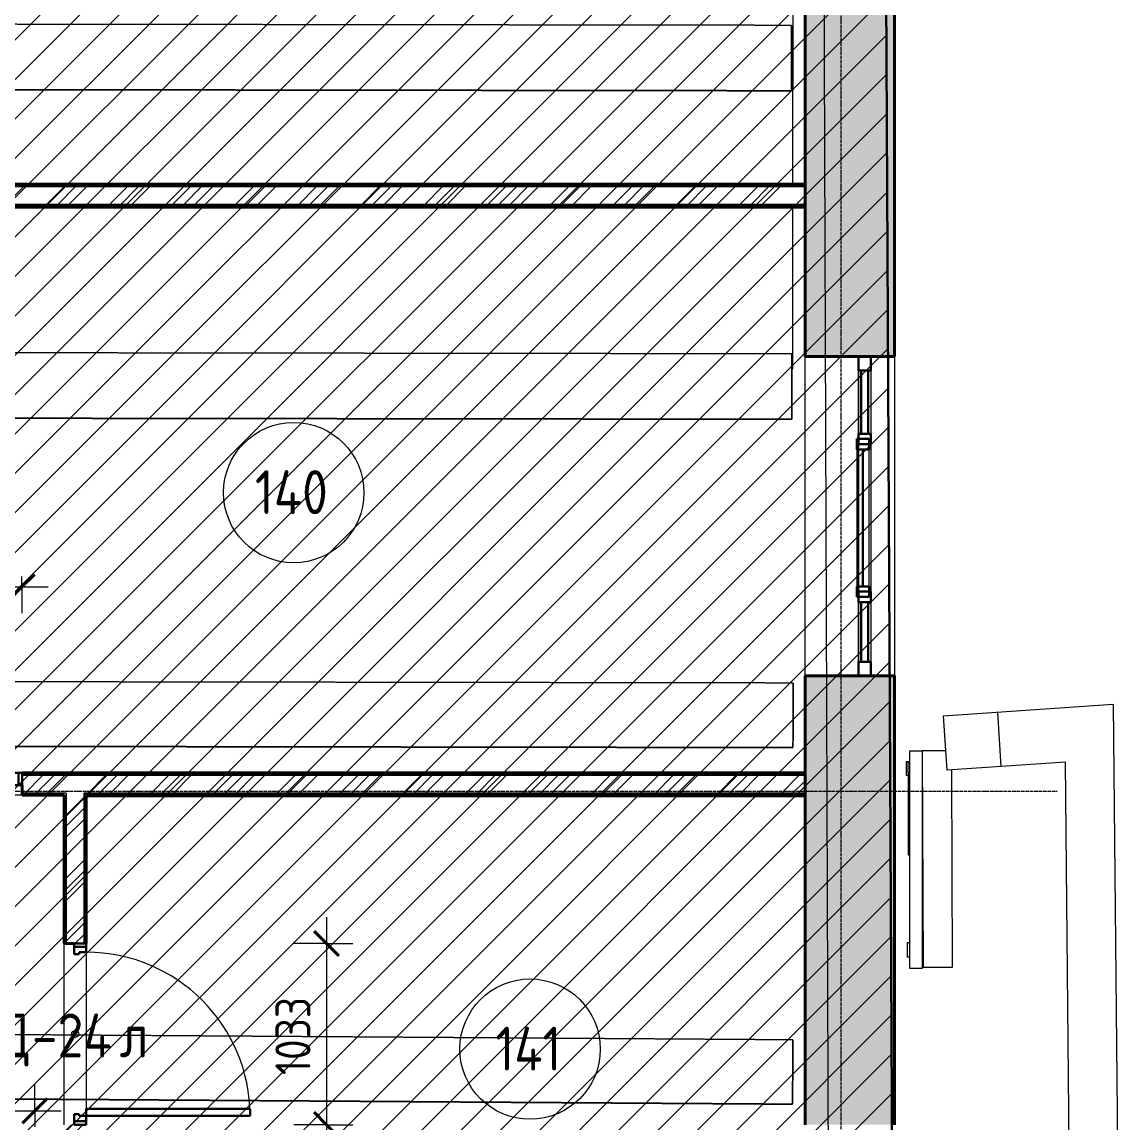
# Model space of a CAD drawing. Header units: millimetres. Extents: x -11886 to 379896, y -8130 to 47743.
# Drawn here: x 51242 to 57505, y 11372 to 17641 of the extents above; entities that cross this region are included whole.
import ezdxf

# ---------------------------------------------------------------- set-up
doc = ezdxf.new("R2010")
doc.units = ezdxf.units.MM
for name, pattern in [('ADSK_Линия сетки', [25, 20, -2.5, 0, -2.5]), ('ADSK_Сверху', [4.5, 3, -1.5]), ('ADSK_Снесено', [4.5, 3, -1.5])]:
    doc.linetypes.add(name, pattern=pattern)
for name, color, linetype, lineweight, true_color in [('_ Окна', 5, 'Continuous', 30, 0x0000ff), ('Витраж', 5, 'Continuous', 18, 0x0000ff), ('Двери', 5, 'Continuous', 18, 0x0000ff), ('Линии', 7, 'Continuous', 9, 0x00a600), ('Окна', 5, 'Continuous', 18, 0x0000ff), ('Панели витража', 5, 'Continuous', 18, 0x0000ff), ('Стены внутренние', 5, 'Continuous', 18, 0x0000ff), ('Стены наружные', 1, 'ADSK_Снесено', 18, 0xff0000), ('Стены штриховка', 5, 'Continuous', 18, 0x0000ff)]:
    doc.layers.add(name, color=color, linetype=linetype, lineweight=lineweight, true_color=true_color)
for name, color, linetype, lineweight in [('Каркас', 7, 'Continuous', 18), ('Марки дверей', 7, 'Continuous', 20), ('Марки помещений', 7, 'Continuous', 20), ('Оси', 7, 'Continuous', 9), ('Перекрытие', 7, 'Continuous', 18), ('Размеры', 7, 'Continuous', 9), ('Размеры-100', 7, 'Continuous', 9)]:
    doc.layers.add(name, color=color, linetype=linetype, lineweight=lineweight)
doc.styles.add('GOST Common_1', font='GOST_Common.ttf', dxfattribs={"width": 0.9, "height": 200})
doc.styles.add('GOST Common_2', font='GOST_Common.ttf', dxfattribs={"width": 0.9, "height": 250})
doc.dimstyles.new('ADSK_Основной_2_мм_Округление_до_1_мм', dxfattribs={"dimscale": 304.8, "dimtxt": 201.142999, "dimasz": 0.463911, "dimexe": 0.492126, "dimexo": 0.492126, "dimgap": 0.098425, "dimtad": 1, "dimdec": 0, "dimdsep": 46, "dimtxsty": 'GOST Common_1', "dimblk1": 'OBLIQUE', "dimblk2": 'OBLIQUE', "dimsah": 1, "dimcen": 0.09, "dimdle": 0.492126, "dimazin": 2, "dimtfac": 1, "dimtdec": 4, "dimtix": 1, "dimtmove": 0, "dimatfit": 3, "dimfxl": 1, "dimtvp": 1, "dimtolj": 1, "dimtzin": 0, "dimlwd": 20, "dimlwe": 20, "dimarcsym": 2})
pattern_1 = [(45, (0, 0), (-179.6051, 179.6051), []), (45, (63.5, 0), (0, 359.2102), []), (45, (-63.5, 0), (0, 359.2102), [])]

# ---------------------------------------------------------------- blocks, each defined once
blk = doc.blocks.new('ADSK_БалкаЖБ_Прямоугольная - 372_6х306мм-822056-01 План 1-го этажа маркировочный')
at = {"layer": 'Каркас', "color": 253, "linetype": 'ADSK_Сверху', "true_color": 0xaaaaaa}
for p, q in [((-2914.6, 186.3), (-2914.6, -186.3)), ((-2914.6, 186.3), (2914.6, 186.3)), ((2914.6, -186.3), (2914.6, 186.3)), ((-2914.6, -186.3), (2914.6, -186.3))]:
    blk.add_line(p, q, dxfattribs=at)
at = {"layer": 'Каркас', "color": 253, "linetype": 'ADSK_Сверху', "true_color": 0xb2b2b2}
for p, q in [((-2914.6, -186.3), (-2914.6, 186.3)), ((2914.6, 186.3), (-2914.6, 186.3)), ((2914.6, 186.3), (2914.6, -186.3)), ((-2914.6, -186.3), (2914.6, -186.3))]:
    blk.add_line(p, q, dxfattribs=at)
blk = doc.blocks.new('ADSK_БалкаЖБ_Прямоугольная - 368х305мм-822055-01 План 1-го этажа маркировочный')
at = {"layer": 'Каркас', "color": 253, "linetype": 'ADSK_Сверху', "true_color": 0xaaaaaa}
for p, q in [((-2917.7, 184), (-2917.7, -184)), ((-2917.7, 184), (2917.7, 184)), ((2917.7, -184), (2917.7, 184)), ((-2917.7, -184), (2917.7, -184))]:
    blk.add_line(p, q, dxfattribs=at)
at = {"layer": 'Каркас', "color": 253, "linetype": 'ADSK_Сверху', "true_color": 0xb2b2b2}
for p, q in [((-2917.7, -184), (-2917.7, 184)), ((2917.7, 184), (-2917.7, 184)), ((2917.7, 184), (2917.7, -184)), ((-2917.7, -184), (2917.7, -184))]:
    blk.add_line(p, q, dxfattribs=at)
blk = doc.blocks.new('ADSK_БалкаЖБ_Прямоугольная - 366_4х293мм-822490-01 План 1-го этажа маркировочный')
at = {"layer": 'Каркас', "color": 253, "linetype": 'ADSK_Сверху', "true_color": 0xaaaaaa}
for p, q in [((-2922.5, 183.2), (-2922.5, -183.2)), ((-2922.5, 183.2), (2922.5, 183.2)), ((2922.5, -183.2), (2922.5, 183.2)), ((-2922.5, -183.2), (2922.5, -183.2))]:
    blk.add_line(p, q, dxfattribs=at)
at = {"layer": 'Каркас', "color": 253, "linetype": 'ADSK_Сверху', "true_color": 0xb2b2b2}
for p, q in [((-2922.5, -183.2), (-2922.5, 183.2)), ((2922.5, 183.2), (-2922.5, 183.2)), ((2922.5, 183.2), (2922.5, -183.2)), ((-2922.5, -183.2), (2922.5, -183.2))]:
    blk.add_line(p, q, dxfattribs=at)
blk = doc.blocks.new('Прямоугольный импост - 70х20_60мм-1425107-01 План 1-го этажа маркировочный')
at = {"layer": 'Витраж', "color": 161, "linetype": 'ADSK_Сверху', "true_color": 0xaaaaff}
for p, q in [((46238.2, 23889.2), (46168.2, 23889.2)), ((46168.2, 23809.2), (46168.2, 23889.2)), ((46238.2, 23809.2), (46238.2, 23889.2)), ((46168.2, 23439.2), (46168.2, 23469.2)), ((46238.2, 23439.2), (46238.2, 23469.2))]:
    blk.add_line(p, q, dxfattribs=at)
blk = doc.blocks.new('Прямоугольный импост - 70х20_60мм-1424706-01 План 1-го этажа маркировочный')
at = {"layer": 'Витраж', "color": 161, "linetype": 'ADSK_Сверху', "true_color": 0xaaaaff}
for p, q in [((-80, 35), (0, 35)), ((0, 35), (0, -35)), ((0, -35), (-80, -35))]:
    blk.add_line(p, q, dxfattribs=at)
blk = doc.blocks.new('Прямоугольный импост - 70х20_60мм-1424707-01 План 1-го этажа маркировочный')
at = {"layer": 'Витраж', "color": 161, "linetype": 'ADSK_Сверху', "true_color": 0xaaaaff}
for p, q in [((0, 35), (-80, 35)), ((0, -35), (0, 35)), ((-80, -35), (0, -35))]:
    blk.add_line(p, q, dxfattribs=at)
blk = doc.blocks.new('Прямоугольный импост - 70х20_60мм-1258612-01 План 1-го этажа маркировочный')
at = {"layer": 'Витраж', "color": 161, "linetype": 'ADSK_Сверху', "true_color": 0xaaaaff}
for p, q in [((56008.9, 15264.8), (56008.9, 15234.8)), ((56078.9, 15264.8), (56078.9, 15234.8)), ((56008.9, 14394.8), (56008.9, 14364.8)), ((56078.9, 14394.8), (56078.9, 14364.8))]:
    blk.add_line(p, q, dxfattribs=at)
blk = doc.blocks.new('Прямоугольный импост - 70х20_60мм-1225113-01 План 1-го этажа маркировочный')
at = {"layer": 'Витраж', "color": 161, "linetype": 'ADSK_Сверху', "true_color": 0xaaaaff}
for p, q in [((-6006, 10091.9), (-6006, 10121.9)), ((-5936, 10091.9), (-5936, 10121.9)), ((-6006, 9651.9), (-6006, 9731.9)), ((-5936, 9651.9), (-5936, 9731.9)), ((-6006, 9651.9), (-5936, 9651.9))]:
    blk.add_line(p, q, dxfattribs=at)
blk = doc.blocks.new('Прямоугольный импост - 70х60мм-1424704-01 План 1-го этажа маркировочный')
at = {"layer": 'Витраж', "color": 161, "linetype": 'ADSK_Сверху', "true_color": 0xaaaaff}
for p, q in [((-30, 35), (30, 35)), ((30, -35), (-30, -35))]:
    blk.add_line(p, q, dxfattribs=at)
blk = doc.blocks.new('Прямоугольный импост - 70х60мм-1425109-01 План 1-го этажа маркировочный')
at = {"layer": 'Витраж', "color": 161, "linetype": 'ADSK_Сверху', "true_color": 0xaaaaff}
for p, q in [((46238.2, 23809.2), (46168.2, 23809.2)), ((46168.2, 23469.2), (46168.2, 23809.2)), ((46238.2, 23469.2), (46238.2, 23809.2)), ((46168.2, 23469.2), (46238.2, 23469.2))]:
    blk.add_line(p, q, dxfattribs=at)
blk = doc.blocks.new('Прямоугольный импост - 70х60мм-1225009-01 План 1-го этажа маркировочный')
at = {"layer": 'Витраж', "color": 161, "linetype": 'ADSK_Сверху', "true_color": 0xaaaaff}
for p, q in [((-5936, 11391.9), (-6006, 11391.9)), ((-6006, 11031.9), (-6006, 11391.9)), ((-5936, 11031.9), (-5936, 11391.9)), ((-6006, 11031.9), (-5936, 11031.9))]:
    blk.add_line(p, q, dxfattribs=at)
blk = doc.blocks.new('Прямоугольный импост - 70х60мм-1258614-01 План 1-го этажа маркировочный')
at = {"layer": 'Витраж', "color": 161, "linetype": 'ADSK_Сверху', "true_color": 0xaaaaff}
for p, q in [((56078.9, 15234.8), (56008.9, 15234.8)), ((56008.9, 15234.8), (56008.9, 14394.8)), ((56078.9, 15234.8), (56078.9, 14394.8)), ((56008.9, 14394.8), (56078.9, 14394.8))]:
    blk.add_line(p, q, dxfattribs=at)
blk = doc.blocks.new('AC_Окно_1Створка - 1233х1278h-807676-01 План 1-го этажа маркировочный')
at = {"layer": 'Линии', "color": 8, "lineweight": 18, "true_color": 0x808080}
for p, q in [((-514.6, -216.7), (-594.6, -216.7)), ((-594.6, -216.7), (-594.6, -231)), ((-514.6, -231.4), (-514.6, -216.7)), ((438.4, -236.1), (438.4, -216.7)), ((438.4, -216.7), (518.4, -216.7)), ((518.4, -216.7), (518.4, -236.4)), ((-654.6, -306.7), (-654.6, -300.7)), ((-654.6, -306.7), (-619.6, -306.7)), ((578.4, -306.7), (-654.6, -306.7)), ((-654.6, -306.7), (-654.6, -474.7)), ((-634.6, -300.8), (-634.6, -306.7)), ((-634.6, -306.7), (-554.6, -306.7)), ((-554.6, -306.7), (-554.6, -301.2)), ((558.4, -306.7), (478.4, -306.7)), ((578.4, -306.7), (543.4, -306.7)), ((578.4, -439.7), (578.4, -306.7)), ((-654.6, -474.7), (470.3, -474.7))]:
    blk.add_line(p, q, dxfattribs=at)
blk = doc.blocks.new('Системная панель - _AR_Стекло_40мм_привязка по центру-V197-01 План 1-го этажа маркировочный')
at = {"layer": 'Панели витража', "lineweight": 30}
for p, q in [((180, 20), (-180, 20)), ((-180, 20), (-180, -20)), ((180, -20), (180, 20)), ((-180, -20), (180, -20))]:
    blk.add_line(p, q, dxfattribs=at)
blk = doc.blocks.new('Прямоугольный импост - 70х20_60мм-V198-01 План 1-го этажа маркировочный')
at = {"layer": 'Витраж', "lineweight": 30}
for p, q in [((-80, 35), (0, 35)), ((-80, -35), (-80, 35)), ((0, 35), (0, -35)), ((0, -35), (-80, -35))]:
    blk.add_line(p, q, dxfattribs=at)
blk = doc.blocks.new('Прямоугольный импост - 70х20_60мм-V199-01 План 1-го этажа маркировочный')
at = {"layer": 'Витраж', "lineweight": 30}
for p, q in [((0, 35), (-80, 35)), ((-80, 35), (-80, -35)), ((0, -35), (0, 35)), ((-80, -35), (0, -35))]:
    blk.add_line(p, q, dxfattribs=at)
blk = doc.blocks.new('Системная панель - _AR_Стекло_40мм_привязка по центру-1425253-01 План 1-го этажа маркировочный')
at = {"layer": 'Панели витража', "lineweight": 30}
for p, q in [((170, 20), (-170, 20)), ((-170, 20), (-170, -20)), ((170, -20), (170, 20)), ((-170, -20), (170, -20))]:
    blk.add_line(p, q, dxfattribs=at)
blk = doc.blocks.new('Витраж-тент со смещением вовне - 60мм 30 сдвиг-1466963-01 План 1-го этажа маркировочный')
at = {"layer": '_ Окна'}
for p, q in [((-450, 25), (-450, -45)), ((-450, 25), (-390, 25)), ((-450, -45), (-450, 25)), ((-390, 25), (-390, -45)), ((450, 25), (390, 25)), ((390, 25), (390, -45)), ((450, -45), (450, 25)), ((450, -45), (450, 25)), ((-390, -45), (-450, -45)), ((-390, -10), (390, -10)), ((390, -45), (450, -45))]:
    blk.add_line(p, q, dxfattribs=at)
at = {"layer": 'Окна'}
for p, q in [((390, 25), (-390, 25)), ((-390, -45), (390, -45))]:
    blk.add_line(p, q, dxfattribs=at)
blk = doc.blocks.new('Прямоугольный импост - 70х60мм-V58-01 План 1-го этажа маркировочный')
at = {"layer": 'Витраж'}
for p, q in [((3738.5, 35437.6), (3738.5, 35797.6)), ((3808.5, 35797.6), (3808.5, 35437.6))]:
    blk.add_line(p, q, dxfattribs=at)
blk = doc.blocks.new('Прямоугольный импост - 70х60мм-V154-01 План 1-го этажа маркировочный')
at = {"layer": 'Витраж'}
for p, q in [((55866.7, 34731.7), (55865.2, 35071.6)), ((55935.2, 35072), (55936.7, 34732))]:
    blk.add_line(p, q, dxfattribs=at)
blk = doc.blocks.new('Прямоугольный импост - 70х60мм-V200-01 План 1-го этажа маркировочный')
at = {"layer": 'Витраж', "lineweight": 30}
for p, q in [((-30, 35), (30, 35)), ((-30, -35), (-30, 35)), ((30, 35), (30, -35)), ((30, -35), (-30, -35))]:
    blk.add_line(p, q, dxfattribs=at)
blk = doc.blocks.new('Прямоугольный импост - 70х60мм-V201-01 План 1-го этажа маркировочный')
at = {"layer": 'Витраж'}
for p, q in [((56008.9, 14394.8), (56008.9, 15234.8)), ((56078.9, 15234.8), (56078.9, 14394.8))]:
    blk.add_line(p, q, dxfattribs=at)
blk = doc.blocks.new('Витраж-тент со смещением вовне - 60мм 11 сдвиг-1466981-01 План 1-го этажа маркировочный')
at = {"layer": 'Линии', "color": 8, "lineweight": 18, "true_color": 0x808080}
for p, q in [((-264, -35), (-264, -45)), ((-264, -45), (-264, -35)), ((-204, -45), (-264, -45)), ((-204, -35), (-204, -45)), ((-204, -45), (204, -45)), ((204, -35), (204, -45)), ((204, -45), (264, -45)), ((264, -45), (264, -35)), ((264, -45), (264, -35))]:
    blk.add_line(p, q, dxfattribs=at)
blk = doc.blocks.new('Прямоугольный импост - 70х20_56мм-1423994-01 План 1-го этажа маркировочный')
at = {"layer": 'Линии', "color": 8, "lineweight": 18, "true_color": 0x808080}
for p, q in [((56301.2, 12247.1), (56301.2, 12867.1)), ((56371.2, 12867.1), (56371.2, 12247.1)), ((56371.2, 12247.1), (56301.2, 12247.1))]:
    blk.add_line(p, q, dxfattribs=at)
blk = doc.blocks.new('Прямоугольный импост - 70х20_56мм-1423996-01 План 1-го этажа маркировочный')
at = {"layer": 'Линии', "color": 8, "lineweight": 18, "true_color": 0x808080}
for p, q in [((56301.2, 13487.1), (56371.2, 13487.1)), ((56301.2, 12867.1), (56301.2, 13487.1)), ((56371.2, 13487.1), (56371.2, 12867.1))]:
    blk.add_line(p, q, dxfattribs=at)
blk = doc.blocks.new('AC_Дверь_Однопольная - Д-24п 970х2200h-1983230-01 План 1-го этажа маркировочный')
at = {"layer": 'Двери', "lineweight": 30}
for p, q in [((-435, 933.5), (-395, 933.5)), ((-435, 63.5), (-435, 933.5)), ((-395, 933.5), (-395, 63.5)), ((-485, 63.5), (-465, 63.5)), ((-485, -6.5), (-485, 63.5)), ((-465, 63.5), (-435, 63.5)), ((-465, -6.5), (-465, 63.5)), ((-465, 63.5), (-465, -6.5)), ((-395, 63.5), (-435, 63.5)), ((-435, 63.5), (-435, 23.5)), ((435, 63.5), (465, 63.5)), ((435, 23.5), (435, 63.5)), ((465, 63.5), (465, -6.5)), ((465, 63.5), (485, 63.5)), ((465, -6.5), (465, 63.5)), ((485, 63.5), (485, -6.5)), ((-435, 23.5), (-425, 23.5)), ((-425, 23.5), (-425, -6.5)), ((425, 23.5), (435, 23.5)), ((425, -6.5), (425, 23.5)), ((-465, -6.5), (-485, -6.5)), ((-425, -6.5), (-465, -6.5)), ((465, -6.5), (425, -6.5)), ((485, -6.5), (465, -6.5))]:
    blk.add_line(p, q, dxfattribs=at)
at = {"layer": 'Двери'}
blk.add_arc((-435, 63.5), 870, 0, 90, dxfattribs=at)
blk = doc.blocks.new('AC_Дверь_Однопольная - Д-24л 1033х2200h-1983231-01 План 1-го этажа маркировочный')
at = {"layer": 'Двери', "lineweight": 30}
for p, q in [((466.5, 996.5), (426.5, 996.5)), ((426.5, 996.5), (426.5, 63.5)), ((466.5, 63.5), (466.5, 996.5)), ((-496.5, 63.5), (-516.5, 63.5)), ((-516.5, 63.5), (-516.5, -6.5)), ((-466.5, 63.5), (-496.5, 63.5)), ((-496.5, 63.5), (-496.5, -6.5)), ((-496.5, -6.5), (-496.5, 63.5)), ((-466.5, 23.5), (-466.5, 63.5)), ((426.5, 63.5), (466.5, 63.5)), ((496.5, 63.5), (466.5, 63.5)), ((466.5, 63.5), (466.5, 23.5)), ((496.5, -6.5), (496.5, 63.5)), ((516.5, 63.5), (496.5, 63.5)), ((496.5, 63.5), (496.5, -6.5)), ((516.5, -6.5), (516.5, 63.5)), ((-456.5, 23.5), (-466.5, 23.5)), ((-456.5, -6.5), (-456.5, 23.5)), ((466.5, 23.5), (456.5, 23.5)), ((456.5, 23.5), (456.5, -6.5)), ((-516.5, -6.5), (-496.5, -6.5)), ((-496.5, -6.5), (-456.5, -6.5)), ((456.5, -6.5), (496.5, -6.5)), ((496.5, -6.5), (516.5, -6.5))]:
    blk.add_line(p, q, dxfattribs=at)
at = {"layer": 'Двери'}
blk.add_arc((466.5, 63.5), 933, 90, 180, dxfattribs=at)
blk = doc.blocks.new('ADSK_Марка_Помещение_ОдноЗначение - Номер-247393-01 План 1-го этажа маркировочный')
at = {"layer": 'Марки помещений'}
blk.add_circle((0, 0), 4, dxfattribs=at)
blk = doc.blocks.new('ADSK_Марка_Дверь - Марка типа и комментарии-2020407-01 План 1-го этажа маркировочный')
at = {"layer": 'Марки дверей', "lineweight": 9}
blk.add_circle((0, 0), 0.2, dxfattribs=at)
blk = doc.blocks.new('DIMBLOCK49-01 План 1-го этажа маркировочный')
at = {"layer": 'Размеры-100', "lineweight": 40, "transparency": 16777216}
for p, q in [((50271.7, 14421.3), (50342.4, 14492)), ((51241.7, 14421.3), (51312.4, 14492)), ((50271.7, 14421.3), (50201, 14350.6)), ((51241.7, 14421.3), (51171, 14350.6))]:
    blk.add_line(p, q, dxfattribs=at)
at = {"layer": 'Размеры-100', "lineweight": 20, "transparency": 16777216}
for p, q in [((50121.7, 14421.3), (51391.7, 14421.3)), ((50271.7, 14421.3), (50271.7, 14481.2)), ((50271.7, 14421.3), (50271.7, 14271.3)), ((51241.7, 14421.3), (51241.7, 14481.2)), ((51241.7, 14421.3), (51241.7, 14271.3))]:
    blk.add_line(p, q, dxfattribs=at)
at = {"layer": 'Размеры-100', "color": 0, "lineweight": 20, "transparency": 16777216, "insert": (50567.5, 14712.6), "char_height": 200, "width": 454.106, "attachment_point": 1, "line_spacing_factor": 1.022761, "style": 'GOST Common_1'}
blk.add_mtext('970', dxfattribs=at)
blk = doc.blocks.new('_Oblique')
at = {"color": 0, "linetype": 'ByBlock', "lineweight": -2}
blk.add_line((-0.5, -0.5), (0.5, 0.5), dxfattribs=at)
blk = doc.blocks.new('DIMBLOCK50-01 План 1-го этажа маркировочный')
at = {"layer": 'Размеры-100', "lineweight": 20, "transparency": 16777216}
for p, q in [((52977.2, 12539.2), (52977.2, 11206.2)), ((52977.2, 12389.2), (52791.2, 12389.2)), ((52977.2, 12389.2), (53127.2, 12389.2)), ((52977.2, 11356.2), (52791.2, 11356.2)), ((52977.2, 11356.2), (53127.2, 11356.2))]:
    blk.add_line(p, q, dxfattribs=at)
at = {"layer": 'Размеры-100', "lineweight": 40, "transparency": 16777216}
for p, q in [((52977.2, 12389.2), (52906.5, 12459.9)), ((52977.2, 12389.2), (53047.9, 12318.5)), ((52977.2, 11356.2), (52906.5, 11426.9)), ((52977.2, 11356.2), (53047.9, 11285.5))]:
    blk.add_line(p, q, dxfattribs=at)
at = {"layer": 'Размеры-100', "color": 0, "lineweight": 20, "transparency": 16777216, "insert": (52685.9, 11639.2), "char_height": 200, "width": 560.473, "attachment_point": 1, "rotation": 90, "line_spacing_factor": 1.022761, "style": 'GOST Common_1'}
blk.add_mtext('1033', dxfattribs=at)
blk = doc.blocks.new('DIMBLOCK51-01 План 1-го этажа маркировочный')
at = {"layer": 'Размеры-100', "lineweight": 20, "transparency": 16777216}
for p, q in [((50282.1, 11435.8), (50282.1, 11585.8)), ((51315.1, 11435.8), (51315.1, 11585.8)), ((50132.1, 11435.8), (51465.1, 11435.8)), ((50282.1, 11435.8), (50282.1, 11343.6)), ((51315.1, 11435.8), (51315.1, 11343.6))]:
    blk.add_line(p, q, dxfattribs=at)
at = {"layer": 'Размеры-100', "lineweight": 40, "transparency": 16777216}
for p, q in [((50282.1, 11435.8), (50352.8, 11506.5)), ((51315.1, 11435.8), (51385.8, 11506.5)), ((50282.1, 11435.8), (50211.4, 11365.1)), ((51315.1, 11435.8), (51244.4, 11365.1))]:
    blk.add_line(p, q, dxfattribs=at)
at = {"layer": 'Размеры-100', "color": 0, "lineweight": 20, "transparency": 16777216, "insert": (50565.1, 11727.2), "char_height": 200, "width": 560.473, "attachment_point": 1, "line_spacing_factor": 1.022761, "style": 'GOST Common_1'}
blk.add_mtext('1033', dxfattribs=at)

msp = doc.modelspace()

# ---------------------------------------------------------------- hatches: boundary and pattern name
at = {"lineweight": 13, "true_color": 0x636466, "transparency": 33554559}
h = msp.add_hatch(dxfattribs=at)
h.set_pattern_fill('ANSI31', color=251, scale=50)
h.set_pattern_definition([(45, (0, 84876.59), (-112.2532, 112.2532), [])])
h.paths.add_polyline_path([(49933.4, 8532.3), (56213.95, 8532.3), (56032.62, 43759.21), (46033.21, 43759.21), (46033.21, 20934.06), (46719.85, 20904.57), (46719.85, 10918.4), (782.6, 10918.4), (771.13, 8529.25), (290.5, 8529.25), (290.5, 306.79), (8273, 272.02), (8273, 2186.48), (18972.64, 2186.48), (18972.64, -2732.57), (31336.4, -2732.57), (31336.4, 2185.74), (42036.93, 2106.79), (42036.93, 150.23), (49933.4, 150.23)])
at = {"layer": 'Стены внутренние', "lineweight": 9}
h = msp.add_hatch(dxfattribs=at)
h.set_pattern_fill('FP_3', color=256, style=0, pattern_type=2)
h.set_pattern_definition(pattern_1)
h.paths.add_polyline_path([(54554.24, 16601.79), (55703.95, 16601.79), (55703.95, 16701.79), (49741.73, 16701.79), (49741.89, 16601.79), (50095.31, 16601.79)])
h = msp.add_hatch(dxfattribs=at)
h.set_pattern_fill('FP_3', color=256, style=0, pattern_type=2)
h.set_pattern_definition(pattern_1)
h.paths.add_polyline_path([(51493.24, 13246.22), (51493.24, 13346.22), (51241.74, 13346.22), (51241.74, 13246.22), (51488.72, 13246.22)])
h.paths.add_polyline_path([(49746.6, 13246.22), (50271.74, 13246.22), (50271.74, 13346.22), (49746.46, 13346.22)])
h = msp.add_hatch(dxfattribs=at)
h.set_pattern_fill('FP_3', color=256, style=0, pattern_type=2)
h.set_pattern_definition(pattern_1)
h.paths.add_polyline_path([(51593.24, 11165.57), (51593.24, 11356.22), (51493.24, 11356.22), (51493.24, 11165.57)])
h.paths.add_polyline_path([(51538.24, 12389.22), (51593.24, 12389.22), (51593.24, 13346.22), (51493.24, 13346.22), (51493.24, 12389.22)])
h = msp.add_hatch(dxfattribs=at)
h.set_pattern_fill('FP_3', color=256, style=0, pattern_type=2)
h.set_pattern_definition(pattern_1)
h.paths.add_polyline_path([(51593.24, 13246.22), (55703.95, 13246.22), (55703.95, 13346.22), (51593.24, 13346.22), (51593.24, 13296.22)])
at = {"layer": 'Стены наружные', "linetype": 'Continuous', "true_color": 0xc0c0c0}
h = msp.add_hatch(color=9, dxfattribs=at)
h.paths.add_polyline_path([(56213.95, 9042.3), (56213.95, 9536.31), (55703.95, 9536.31), (55703.95, 9042.3), (55830.6, 9042.3)])
h.paths.add_polyline_path([(55703.95, 11356.31), (56213.95, 11356.31), (56213.95, 13914.84), (55703.95, 13914.84), (55703.95, 13510.5)])
h.paths.add_polyline_path([(55703.95, 15734.84), (56213.95, 15734.84), (56213.95, 17978.53), (55703.95, 17978.53), (55703.95, 15737.83)])
h.paths.add_polyline_path([(56213.95, 19798.53), (56213.95, 20861.19), (55703.95, 20863.54), (55703.95, 19798.53)])

# ---------------------------------------------------------------- linework, layer by layer
at = {"color": 251, "lineweight": 30, "true_color": 0x636466}
msp.add_lwpolyline([(46033.21, 20934.06), (46033.21, 43759.21), (56032.62, 43759.21), (56213.95, 8532.3), (49933.4, 8532.3), (49933.4, 150.23), (42036.93, 150.23), (42036.93, 2106.79), (31235.97, 2186.48), (31336.4, 2185.74), (31336.4, -2732.57), (18972.64, -2732.57), (18972.64, 2186.48), (8273, 2186.48), (8273, 272.02), (290.5, 306.79), (290.5, 8529.25)], dxfattribs=at)
at = {"layer": 'Линии', "color": 8, "lineweight": 18, "true_color": 0x808080}
for p, q in [((56490.78, 13687.25), (57460.45, 13752.57)), ((57460.45, 13752.57), (57504.56, 9139.57)), ((56490.78, 13687.25), (56511.61, 13377.96)), ((56799.86, 13708.08), (56820.7, 13398.78)), ((57188.58, 13423.56), (56511.61, 13377.96)), ((57226.76, 9430.9), (57188.58, 13423.56))]:
    msp.add_line(p, q, dxfattribs=at)
at = {"layer": 'Оси', "linetype": 'ADSK_Линия сетки'}
for p, q in [((55909.91, -4984.79), (55909.91, 44534.79)), ((-11086.22, 13256.79), (57141.72, 13256.79))]:
    msp.add_line(p, q, dxfattribs=at)
at = {"layer": 'Перекрытие', "color": 136, "true_color": 0x008080}
for p, q in [((55635.07, 16716.79), (55638.44, 19907.93)), ((55633.96, 15663.16), (55634.93, 16586.79))]:
    msp.add_line(p, q, dxfattribs=at)
at = {"layer": 'Перекрытие', "color": 9, "linetype": 'ADSK_Сверху', "true_color": 0xaad4d4}
msp.add_line((55804.16, 19903.88), (55843.57, 8925.75), dxfattribs=at)
at = {"layer": 'Стены внутренние', "color": 18, "lineweight": 40, "true_color": 0x000000}
for p, q in [((55703.95, 16716.79), (49741.7, 16716.79)), ((55703.95, 16586.79), (55703.95, 16716.79)), ((49741.89, 16586.79), (55703.95, 16586.79)), ((55703.95, 13361.22), (51241.74, 13361.22)), ((55703.95, 13231.22), (55703.95, 13361.22)), ((51241.74, 13291.22), (51241.74, 13234.22)), ((51241.74, 13234.22), (51481.24, 13234.22)), ((51481.24, 13234.22), (51481.24, 12389.22)), ((51608.24, 12389.22), (51608.24, 13231.22)), ((51608.24, 13231.22), (55703.95, 13231.22)), ((51481.24, 12389.22), (51538.24, 12389.22))]:
    msp.add_line(p, q, dxfattribs=at)
at = {"layer": 'Стены внутренние', "color": 18, "true_color": 0x000000}
for p, q in [((51241.74, 13234.22), (50271.74, 13234.22)), ((51481.24, 11356.22), (51481.24, 12389.22)), ((51608.24, 12339.22), (51608.24, 11446.22))]:
    msp.add_line(p, q, dxfattribs=at)
at = {"layer": 'Стены наружные', "color": 18, "linetype": 'Continuous', "lineweight": 40, "true_color": 0x000000}
for p, q in [((55703.95, 17978.53), (55703.95, 16716.79)), ((56213.95, 15734.84), (56213.95, 17978.53)), ((55703.95, 16586.79), (55703.95, 15734.84)), ((55703.95, 15734.84), (56213.95, 15734.84)), ((56213.95, 13914.84), (55703.95, 13914.84)), ((55703.95, 13914.84), (55703.95, 13361.22)), ((56213.95, 11356.31), (56213.95, 13914.84)), ((55703.95, 13231.22), (55703.95, 11356.31))]:
    msp.add_line(p, q, dxfattribs=at)
at = {"layer": 'Стены наружные', "color": 18, "linetype": 'Continuous', "true_color": 0x000000}
for p, q in [((55703.95, 13914.84), (55703.95, 15734.84)), ((56213.95, 15734.84), (56213.95, 13914.84))]:
    msp.add_line(p, q, dxfattribs=at)
at = {"layer": 'Стены штриховка'}
for p, q in [((55703.95, 16707.79), (49741.72, 16707.79)), ((55703.95, 16701.79), (49741.73, 16701.79)), ((55703.95, 16601.79), (49741.87, 16601.79)), ((55703.95, 16595.79), (49741.88, 16595.79)), ((55703.95, 13352.22), (51241.74, 13352.22)), ((55703.95, 13346.22), (51241.74, 13346.22)), ((51493.24, 13246.22), (51241.74, 13246.22)), ((51483.24, 13236.22), (51241.74, 13236.22)), ((51483.24, 13236.22), (51483.24, 12389.22)), ((51493.24, 13246.22), (51493.24, 12389.22)), ((51593.24, 13246.22), (51593.24, 12389.22)), ((55703.95, 13246.22), (51593.24, 13246.22)), ((51599.24, 13240.22), (51599.24, 12389.22)), ((55703.95, 13240.22), (51599.24, 13240.22))]:
    msp.add_line(p, q, dxfattribs=at)

# ---------------------------------------------------------------- block references
at = {"layer": '_ Окна', "rotation": 270.0000000000003}
msp.add_blockref('Витраж-тент со смещением вовне - 60мм 30 сдвиг-1466963-01 План 1-го этажа маркировочный', (56043.95, 14814.84), dxfattribs=at)
at = {"layer": 'Витраж', "color": 161, "linetype": 'ADSK_Сверху', "true_color": 0xaaaaff}
for name, p, rotation in [('Прямоугольный импост - 70х20_60мм-1424707-01 План 1-го этажа маркировочный', (56043.95, 15734.84), 90.00000000000031), ('Прямоугольный импост - 70х20_60мм-1225113-01 План 1-го этажа маркировочный', (50072.91, 25386.77), 180), ('Прямоугольный импост - 70х60мм-1225009-01 План 1-го этажа маркировочный', (50072.91, 26686.77), 180), ('Прямоугольный импост - 70х20_60мм-1425107-01 План 1-го этажа маркировочный', (102247.16, 37804.01), 180), ('Прямоугольный импост - 70х60мм-1425109-01 План 1-го этажа маркировочный', (102247.16, 37804.01), 180)]:
    msp.add_blockref(name, p, dxfattribs=dict(at, rotation=rotation))
at = {"layer": 'Витраж'}
for name, p, rotation in [('Прямоугольный импост - 70х20_60мм-V199-01 План 1-го этажа маркировочный', (56043.95, 15734.84), 90.00000000000031), ('Прямоугольный импост - 70х60мм-V154-01 План 1-го этажа маркировочный', (-7.47, -20494.77), 359.7521056323047)]:
    msp.add_blockref(name, p, dxfattribs=dict(at, rotation=rotation))
for name, p in [('Прямоугольный импост - 70х60мм-V58-01 План 1-го этажа маркировочный', (52270.45, -20142.8)), ('Прямоугольный импост - 70х60мм-V201-01 План 1-го этажа маркировочный', (0, 0))]:
    msp.add_blockref(name, p, dxfattribs=at)
at = {"layer": 'Витраж', "color": 161, "linetype": 'ADSK_Сверху', "true_color": 0xaaaaff, "extrusion": (0, 0, -1), "rotation": 269.9999999999997}
for name, p in [('Прямоугольный импост - 70х60мм-1424704-01 План 1-го этажа маркировочный', (-56043.95, 15264.84)), ('Прямоугольный импост - 70х60мм-1424704-01 План 1-го этажа маркировочный', (-56043.95, 14364.84)), ('Прямоугольный импост - 70х20_60мм-1424706-01 План 1-го этажа маркировочный', (-56043.95, 13914.84))]:
    msp.add_blockref(name, p, dxfattribs=at)
at = {"layer": 'Витраж', "extrusion": (0, 0, -1), "rotation": 269.9999999999997}
for name, p in [('Прямоугольный импост - 70х60мм-V200-01 План 1-го этажа маркировочный', (-56043.95, 15264.84)), ('Прямоугольный импост - 70х60мм-V200-01 План 1-го этажа маркировочный', (-56043.95, 14364.84)), ('Прямоугольный импост - 70х20_60мм-V198-01 План 1-го этажа маркировочный', (-56043.95, 13914.84))]:
    msp.add_blockref(name, p, dxfattribs=at)
at = {"layer": 'Витраж', "color": 161, "linetype": 'ADSK_Сверху', "true_color": 0xaaaaff}
for name in ['Прямоугольный импост - 70х20_60мм-1258612-01 План 1-го этажа маркировочный', 'Прямоугольный импост - 70х60мм-1258614-01 План 1-го этажа маркировочный']:
    msp.add_blockref(name, (0, 0), dxfattribs=at)
at = {"layer": 'Двери'}
msp.add_blockref('AC_Дверь_Однопольная - Д-24п 970х2200h-1983230-01 План 1-го этажа маркировочный', (50756.74, 13297.72), dxfattribs=at)
at = {"layer": 'Двери', "rotation": 270}
msp.add_blockref('AC_Дверь_Однопольная - Д-24л 1033х2200h-1983231-01 План 1-го этажа маркировочный', (51544.74, 11872.72), dxfattribs=at)
at = {"layer": 'Каркас', "color": 253, "linetype": 'ADSK_Сверху', "true_color": 0xaaaaaa}
for name, p, rotation in [('ADSK_БалкаЖБ_Прямоугольная - 372_6х306мм-822056-01 План 1-го этажа маркировочный', (52712.11, 17439.83), 179.9222430767021), ('ADSK_БалкаЖБ_Прямоугольная - 372_6х306мм-822056-01 План 1-го этажа маркировочный', (52713.48, 15567.27), 179.9222430767021), ('ADSK_БалкаЖБ_Прямоугольная - 368х305мм-822055-01 План 1-го этажа маркировочный', (52717.95, 13694.15), 179.9112611248863), ('ADSK_БалкаЖБ_Прямоугольная - 366_4х293мм-822490-01 План 1-го этажа маркировочный', (52711.43, 11675.69), 179.6201257942965)]:
    msp.add_blockref(name, p, dxfattribs=dict(at, rotation=rotation))
at = {"layer": 'Линии', "color": 8, "lineweight": 18, "true_color": 0x808080}
for name, p, rotation in [('AC_Окно_1Створка - 1233х1278h-807676-01 План 1-го этажа маркировочный', (56067.32, 12907.22), 90.28111016361687), ('Витраж-тент со смещением вовне - 60мм 11 сдвиг-1466981-01 План 1-го этажа маркировочный', (56336.22, 13158.12), 269.9999999999997)]:
    msp.add_blockref(name, p, dxfattribs=dict(at, rotation=rotation))
for name in ['Прямоугольный импост - 70х20_56мм-1423996-01 План 1-го этажа маркировочный', 'Прямоугольный импост - 70х20_56мм-1423994-01 План 1-го этажа маркировочный']:
    msp.add_blockref(name, (0, 0), dxfattribs=at)
at = {"layer": 'Марки дверей', "xscale": 99.99999999999993, "yscale": 99.99999999999993, "zscale": 99.99999999999993}
msp.add_blockref('ADSK_Марка_Дверь - Марка типа и комментарии-2020407-01 План 1-го этажа маркировочный', (51544.74, 11872.72), dxfattribs=at)
at = {"layer": 'Марки помещений', "xscale": 99.99999999999993, "yscale": 99.99999999999993, "zscale": 99.99999999999993}
for p in [(52790.07, 14958.91), (54137.05, 11786.99)]:
    msp.add_blockref('ADSK_Марка_Помещение_ОдноЗначение - Номер-247393-01 План 1-го этажа маркировочный', p, dxfattribs=at)
at = {"layer": 'Панели витража', "rotation": 270.0000000000003}
for name, p in [('Системная панель - _AR_Стекло_40мм_привязка по центру-V197-01 План 1-го этажа маркировочный', (56043.95, 15474.84)), ('Системная панель - _AR_Стекло_40мм_привязка по центру-1425253-01 План 1-го этажа маркировочный', (56043.95, 14164.84))]:
    msp.add_blockref(name, p, dxfattribs=at)

# ---------------------------------------------------------------- texts
at = {"layer": 'Марки дверей', "lineweight": 9, "char_height": 250, "attachment_point": 1, "style": 'GOST Common_2'}
for s, insert, width in [('\\fGOST Common|b0|i0|c204|p34|;\\W.9;Д', (51095.91, 11989.73), 245.3164), ('-24', (51298.31, 11989.73), 606.0757), ('\\fGOST Common|b0|i0|c204|p34|;\\W.9;л', (51798.38, 11989.73), 194.8101)]:
    msp.add_mtext(s, dxfattribs=dict(at, insert=insert, width=width))
at = {"layer": 'Марки помещений', "lineweight": 9, "char_height": 250, "attachment_point": 1, "style": 'GOST Common_2'}
for s, insert, width in [('140', (52569.11, 15086.64), 548.3542), ('141', (53939.49, 11914.72), 490.6327)]:
    msp.add_mtext(s, dxfattribs=dict(at, insert=insert, width=width))

# ---------------------------------------------------------------- dimensions: what is measured, and where the dimension line sits
at = {"layer": 'Размеры', "lineweight": 20}
for base, p1, p2, override, picture, middle in [((51241.74, 14421.28), (50271.74, 14331.22), (51241.74, 14331.22), {"dimpost": '<>', "dimfxl": 970}, 'DIMBLOCK49-01 План 1-го этажа маркировочный', (50756.74, 14551.28)), ((51315.13, 11435.85), (50282.13, 11193.57), (51315.13, 11193.57), {"dimpost": '<>', "dimfxl": 1033}, 'DIMBLOCK51-01 План 1-го этажа маркировочный', (50798.63, 11565.85))]:
    dim = msp.add_linear_dim(base=base, p1=p1, p2=p2, dimstyle='ADSK_Основной_2_мм_Округление_до_1_мм', override=override, dxfattribs=at)
    dim.commit()
    dim.dimension.update_dxf_attribs({"geometry": picture, "text_midpoint": middle})
dim = msp.add_linear_dim(base=(52977.23, 11356.22), p1=(52641.24, 12389.22), p2=(52641.24, 11356.22), angle=90, dimstyle='ADSK_Основной_2_мм_Округление_до_1_мм', override={"dimpost": '<>', "dimfxl": 1033}, dxfattribs=at)
dim.commit()
dim.dimension.update_dxf_attribs({"geometry": 'DIMBLOCK50-01 План 1-го этажа маркировочный', "text_midpoint": (52847.23, 11872.72)})

doc.saveas('drawing.dxf')
